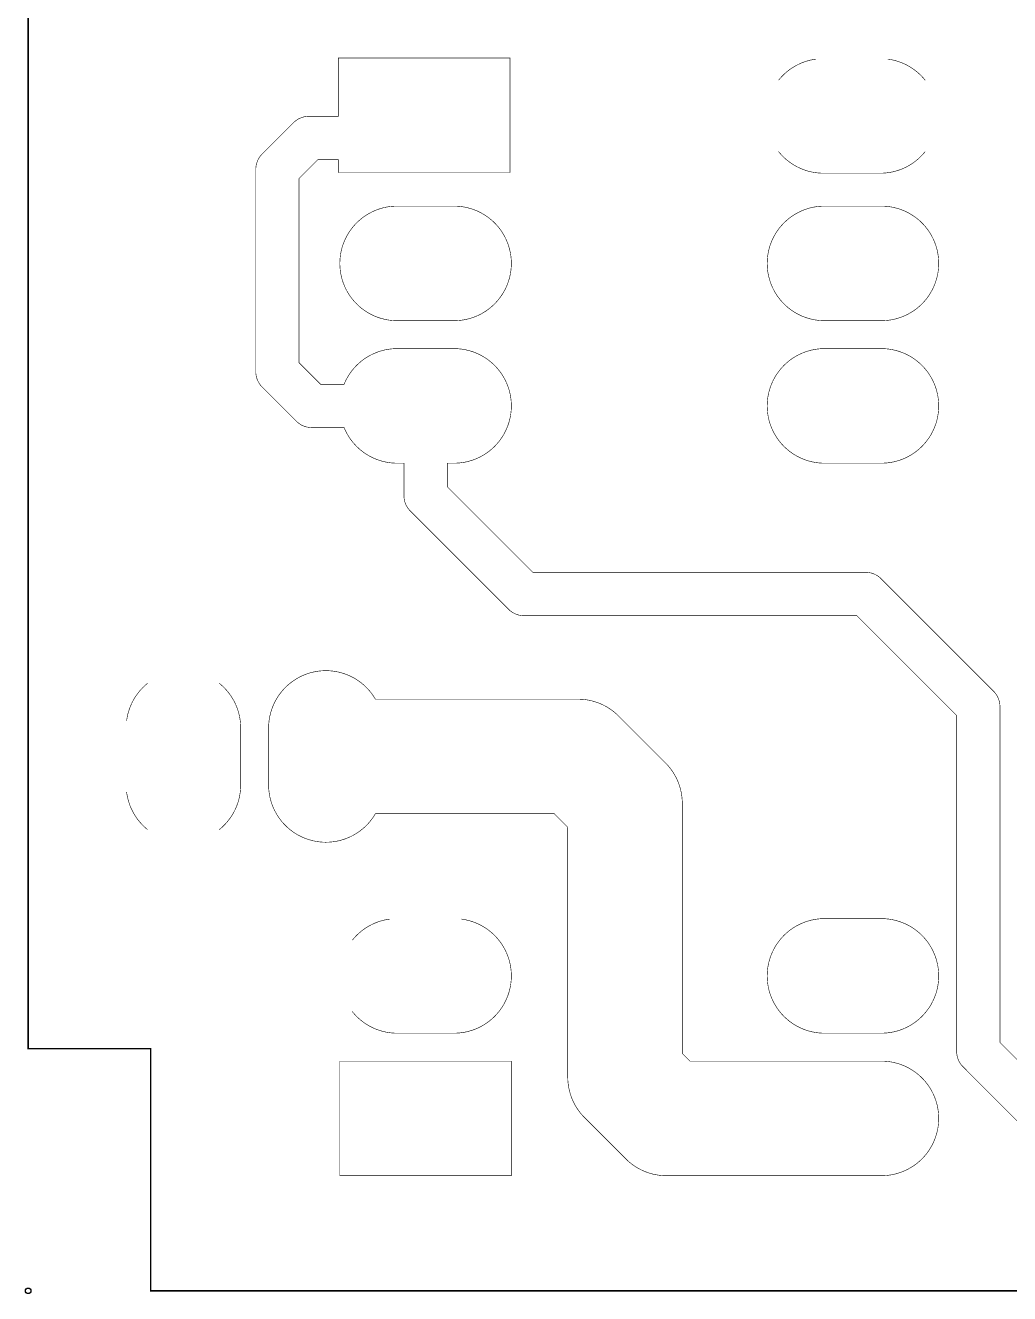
# Model space of a CAD drawing. Extents: x -0.1 to 57.3, y 51 to 102.1.
# Drawn here: x -0.05 to 17.5, y 50.95 to 73.56 of the extents above; entities that cross this region are included whole.
import ezdxf

# ---------------------------------------------------------------- set-up
doc = ezdxf.new("R2010")
doc.units = 0
doc.header["$MEASUREMENT"] = 0

msp = doc.modelspace()

# ---------------------------------------------------------------- linework, layer by layer
at = {"linetype": 'Continuous'}
for points, const_width in [([(0, 55.3212), (2.1844, 55.3212), (2.1844, 51.0032), (50.9016, 51.0032), (50.9016, 55.1688), (57.2262, 55.1688), (57.15, 86.741), (57.2262, 95.6564), (50.8, 95.6564), (50.8, 102.0064), (10.8204, 102.0064), (10.922, 78.9432), (0, 78.9432), (0, 55.3212)], 0.0254), ([(5.5389, 70.9372), (8.5902, 70.9372), (8.5902, 72.9792), (5.5322, 72.9792), (5.5322, 71.9373), (5.5215, 71.9378), (4.9905, 71.9376), (4.9705, 71.9364), (4.9506, 71.9341), (4.9309, 71.9309), (4.9114, 71.9266), (4.8921, 71.9213), (4.8731, 71.915), (4.8545, 71.9077), (4.8362, 71.8995), (4.8184, 71.8904), (4.8012, 71.8803), (4.7844, 71.8694), (4.7683, 71.8576), (4.7527, 71.845), (4.7379, 71.8316), (4.7199, 71.8133), (4.7214, 71.8153), (4.1628, 71.2564), (4.1495, 71.2414), (4.1371, 71.2257), (4.1254, 71.2095), (4.1146, 71.1926), (4.1047, 71.1753), (4.0958, 71.1574), (4.0877, 71.1391), (4.0806, 71.1204), (4.0745, 71.1014), (4.0694, 71.082), (4.0653, 71.0625), (4.0622, 71.0427), (4.0602, 71.0228), (4.0591, 71.0028), (4.0593, 70.9772), (4.059, 70.9797), (4.0592, 67.3729), (4.0604, 67.3529), (4.0627, 67.333), (4.0659, 67.3133), (4.0702, 67.2938), (4.0755, 67.2745), (4.0818, 67.2555), (4.0891, 67.2369), (4.0973, 67.2186), (4.1064, 67.2008), (4.1165, 67.1836), (4.1274, 67.1668), (4.1392, 67.1507), (4.1518, 67.1351), (4.1652, 67.1203), (4.1835, 67.1023), (4.1815, 67.1038), (4.7912, 66.4944), (4.8062, 66.4811), (4.8219, 66.4687), (4.8381, 66.457), (4.855, 66.4462), (4.8723, 66.4363), (4.8902, 66.4274), (4.9085, 66.4193), (4.9272, 66.4122), (4.9462, 66.4061), (4.9656, 66.401), (4.9851, 66.3969), (5.0049, 66.3938), (5.0248, 66.3918), (5.0448, 66.3907), (5.0704, 66.3909), (5.0679, 66.3906), (5.6336, 66.3906), (5.6424, 66.3692), (5.6591, 66.3328), (5.6772, 66.2971), (5.6966, 66.2622), (5.7175, 66.2281), (5.7396, 66.1947), (5.7631, 66.1623), (5.7877, 66.1309), (5.8136, 66.1004), (5.8407, 66.0709), (5.8689, 66.0426), (5.8982, 66.0153), (5.9285, 65.9893), (5.9599, 65.9644), (5.9922, 65.9408), (6.0254, 65.9185), (6.0594, 65.8975), (6.0942, 65.8778), (6.1298, 65.8595), (6.1661, 65.8427), (6.203, 65.8272), (6.2404, 65.8132), (6.2784, 65.8007), (6.3169, 65.7897), (6.3557, 65.7802), (6.3949, 65.7723), (6.4344, 65.7658), (6.4741, 65.761), (6.514, 65.7576), (6.5539, 65.7559), (6.5986, 65.7556), (6.7009, 65.7556), (6.7006, 65.7366), (6.7008, 65.1631), (6.702, 65.1431), (6.7043, 65.1232), (6.7075, 65.1035), (6.7118, 65.084), (6.7171, 65.0647), (6.7234, 65.0457), (6.7307, 65.0271), (6.7389, 65.0088), (6.748, 64.991), (6.7581, 64.9738), (6.769, 64.957), (6.7808, 64.9409), (6.7934, 64.9253), (6.8068, 64.9105), (6.8251, 64.8925), (6.8231, 64.894), (8.5758, 63.1416), (8.5908, 63.1283), (8.6065, 63.1159), (8.6227, 63.1042), (8.6396, 63.0934), (8.6569, 63.0835), (8.6748, 63.0746), (8.6931, 63.0665), (8.7118, 63.0594), (8.7308, 63.0533), (8.7502, 63.0482), (8.7697, 63.0441), (8.7895, 63.041), (8.8094, 63.039), (8.8294, 63.0379), (8.855, 63.0381), (8.8525, 63.0378), (14.7754, 63.0377), (16.5558, 61.2572), (16.556, 55.2571), (16.5572, 55.2371), (16.5595, 55.2172), (16.5627, 55.1975), (16.567, 55.178), (16.5723, 55.1587), (16.5786, 55.1397), (16.5859, 55.1211), (16.5941, 55.1028), (16.6032, 55.085), (16.6133, 55.0678), (16.6242, 55.051), (16.636, 55.0349), (16.6486, 55.0193), (16.662, 55.0045), (16.6803, 54.9865), (16.6783, 54.988), (19.193, 52.4736)], 0.01), ([(14.0503, 72.9583), (14.0108, 72.9525), (13.9715, 72.9451), (13.9325, 72.9362), (13.8938, 72.9257), (13.8557, 72.9138), (13.818, 72.9003), (13.7809, 72.8855), (13.7444, 72.8691), (13.7085, 72.8514), (13.6734, 72.8322), (13.6391, 72.8117), (13.6056, 72.7899), (13.5729, 72.7668), (13.5412, 72.7424), (13.5105, 72.7168), (13.4808, 72.69), (13.4522, 72.662), (13.4247, 72.633), (13.3983, 72.6029), (13.3816, 72.5824)], 0.01), ([(15.9942, 72.5816), (15.9687, 72.6124), (15.942, 72.6421), (15.9141, 72.6708), (15.8851, 72.6984), (15.8551, 72.7248), (15.8241, 72.7501), (15.7921, 72.7741), (15.7592, 72.7968), (15.7254, 72.8182), (15.6908, 72.8383), (15.6555, 72.857), (15.6194, 72.8744), (15.5827, 72.8902), (15.5454, 72.9047), (15.5076, 72.9176), (15.4693, 72.9291), (15.4305, 72.9391), (15.3914, 72.9475), (15.352, 72.9544), (15.3258, 72.9582)], 0.01), ([(5.0197, 71.9375), (5, 71.9378), (4.98, 71.9371), (4.9601, 71.9353), (4.9402, 71.9325), (4.9206, 71.9287), (4.9012, 71.9239), (4.8821, 71.9181), (4.8633, 71.9113), (4.8448, 71.9035), (4.8268, 71.8948), (4.8093, 71.8852), (4.7923, 71.8747), (4.7759, 71.8633), (4.76, 71.8511), (4.7449, 71.8381), (4.7261, 71.82), (4.7214, 71.8153)], 0.01), ([(4.1836, 71.277), (4.1694, 71.2632), (4.1557, 71.2486), (4.1429, 71.2332), (4.1308, 71.2173), (4.1196, 71.2007), (4.1093, 71.1836), (4.0999, 71.1659), (4.0914, 71.1478), (4.0839, 71.1293), (4.0773, 71.1104), (4.0717, 71.0912), (4.0671, 71.0718), (4.0635, 71.0521), (4.061, 71.0323), (4.0595, 71.0123), (4.059, 70.9863), (4.059, 70.9797)], 0.01), ([(13.3803, 71.3101), (13.4058, 71.2793), (13.4325, 71.2495), (13.4603, 71.2208), (13.4893, 71.1932), (13.5193, 71.1667), (13.5503, 71.1415), (13.5822, 71.1174), (13.6151, 71.0947), (13.6489, 71.0732), (13.6835, 71.0531), (13.7188, 71.0344), (13.7548, 71.017), (13.7915, 71.0011), (13.8288, 70.9866), (13.8666, 70.9736), (13.9049, 70.9621), (13.9437, 70.9521), (13.9828, 70.9436), (14.0221, 70.9367), (14.0618, 70.9313), (14.1016, 70.9275), (14.1415, 70.9252), (14.1817, 70.9245), (15.1955, 70.9247), (15.2109, 70.9246), (15.2508, 70.926), (15.2907, 70.9289), (15.3305, 70.9335), (15.37, 70.9395), (15.4093, 70.9471), (15.4482, 70.9563), (15.4868, 70.9669), (15.5249, 70.9791), (15.5625, 70.9927), (15.5995, 71.0078), (15.6359, 71.0244), (15.6716, 71.0423), (15.7067, 71.0616), (15.7409, 71.0823), (15.7743, 71.1044), (15.8068, 71.1277), (15.8383, 71.1523), (15.8689, 71.178), (15.8985, 71.205), (15.9269, 71.2331), (15.9543, 71.2623), (15.9804, 71.2925), (15.9929, 71.3079)], 0.01), ([(19.6162, 53.1419), (17.3278, 55.4304), (17.3276, 61.4305), (17.3264, 61.4505), (17.3241, 61.4704), (17.3209, 61.4901), (17.3166, 61.5096), (17.3113, 61.5289), (17.305, 61.5479), (17.2977, 61.5665), (17.2895, 61.5848), (17.2804, 61.6026), (17.2703, 61.6198), (17.2594, 61.6366), (17.2476, 61.6527), (17.235, 61.6683), (17.2216, 61.6831), (17.2033, 61.7011), (17.2053, 61.6996), (15.1986, 63.706), (15.1836, 63.7193), (15.1679, 63.7317), (15.1517, 63.7434), (15.1348, 63.7542), (15.1175, 63.7641), (15.0996, 63.773), (15.0813, 63.7811), (15.0626, 63.7882), (15.0436, 63.7943), (15.0242, 63.7994), (15.0047, 63.8035), (14.9849, 63.8066), (14.965, 63.8086), (14.945, 63.8097), (14.9194, 63.8095), (14.9219, 63.8098), (8.999, 63.8099), (7.4726, 65.3364), (7.4726, 65.7558), (7.5319, 65.7556), (7.5946, 65.7558), (7.6099, 65.7557), (7.6499, 65.7571), (7.6898, 65.76), (7.7295, 65.7646), (7.7691, 65.7706), (7.8083, 65.7782), (7.8473, 65.7874), (7.8858, 65.798), (7.9239, 65.8102), (7.9615, 65.8238), (7.9986, 65.8389), (8.035, 65.8555), (8.0707, 65.8734), (8.1057, 65.8927), (8.14, 65.9134), (8.1733, 65.9355), (8.2058, 65.9588), (8.2374, 65.9834), (8.268, 66.0091), (8.2975, 66.0361), (8.326, 66.0642), (8.3533, 66.0934), (8.3795, 66.1236), (8.4045, 66.1549), (8.4282, 66.1871), (8.4507, 66.2202), (8.4718, 66.2541), (8.4916, 66.2889), (8.51, 66.3244), (8.527, 66.3606), (8.5426, 66.3974), (8.5567, 66.4349), (8.5694, 66.4728), (8.5805, 66.5112), (8.5901, 66.55), (8.5983, 66.5892), (8.6048, 66.6287), (8.6098, 66.6683), (8.6133, 66.7082), (8.6152, 66.7481), (8.6156, 66.7833), (8.6145, 66.8233), (8.6119, 66.8632), (8.6078, 66.9029), (8.602, 66.9425), (8.5948, 66.9819), (8.5859, 67.0209), (8.5756, 67.0595), (8.5638, 67.0977), (8.5505, 67.1354), (8.5357, 67.1726), (8.5194, 67.2092), (8.5018, 67.245), (8.4827, 67.2802), (8.4623, 67.3146), (8.4406, 67.3482), (8.4176, 67.3809), (8.3933, 67.4127), (8.3677, 67.4435), (8.341, 67.4732), (8.3132, 67.5019), (8.2842, 67.5295), (8.2542, 67.5559), (8.2232, 67.5812), (8.1912, 67.6052), (8.1583, 67.6279), (8.1245, 67.6493), (8.0899, 67.6694), (8.0545, 67.6881), (8.0185, 67.7055), (7.9818, 67.7213), (7.9445, 67.7358), (7.9066, 67.7487), (7.8683, 67.7602), (7.8296, 67.7702), (7.7905, 67.7786), (7.7511, 67.7855), (7.7115, 67.7909), (7.6716, 67.7947), (7.6317, 67.7969), (7.5946, 67.7976), (6.5786, 67.7974), (6.5624, 67.7975), (6.5224, 67.7961), (6.4825, 67.7931), (6.4428, 67.7885), (6.4033, 67.7824), (6.364, 67.7748), (6.3251, 67.7656), (6.2865, 67.7549), (6.2484, 67.7427), (6.2108, 67.7291), (6.1738, 67.7139), (6.1374, 67.6974), (6.1017, 67.6794), (6.0667, 67.66), (6.0325, 67.6393), (5.9991, 67.6172), (5.9666, 67.5939), (5.9351, 67.5693), (5.9045, 67.5435), (5.875, 67.5165), (5.8466, 67.4884), (5.8193, 67.4591), (5.7931, 67.4289), (5.7682, 67.3976), (5.7445, 67.3654), (5.7221, 67.3323), (5.7009, 67.2983), (5.6812, 67.2635), (5.6628, 67.228), (5.6458, 67.1918), (5.6333, 67.1626), (5.2144, 67.1627), (4.831, 67.5462), (4.8311, 70.8332), (5.1638, 71.1658), (5.5322, 71.1659), (5.5322, 70.9372), (5.5389, 70.9372)], 0.01), ([(6.5784, 70.3376), (6.5424, 70.337), (6.5025, 70.3348), (6.4626, 70.331), (6.423, 70.3257), (6.3836, 70.3188), (6.3445, 70.3104), (6.3057, 70.3005), (6.2674, 70.289), (6.2296, 70.2761), (6.1923, 70.2617), (6.1555, 70.2458), (6.1195, 70.2285), (6.0841, 70.2099), (6.0495, 70.1898), (6.0157, 70.1684), (5.9828, 70.1457), (5.9507, 70.1217), (5.9197, 70.0965), (5.8897, 70.0701), (5.8607, 70.0426), (5.8328, 70.0139), (5.806, 69.9841), (5.7805, 69.9534), (5.7562, 69.9216), (5.7331, 69.8889), (5.7113, 69.8554), (5.6909, 69.821), (5.6718, 69.7858), (5.6541, 69.75), (5.6379, 69.7134), (5.6231, 69.6763), (5.6097, 69.6386), (5.5978, 69.6004), (5.5875, 69.5617), (5.5786, 69.5227), (5.5713, 69.4834), (5.5656, 69.4438), (5.5614, 69.4041), (5.5587, 69.3641), (5.5576, 69.3242), (5.5581, 69.2842), (5.5602, 69.2442), (5.5638, 69.2044), (5.569, 69.1647), (5.5757, 69.1253), (5.5839, 69.0862), (5.5937, 69.0474), (5.605, 69.009), (5.6178, 68.9711), (5.6321, 68.9338), (5.6478, 68.897), (5.665, 68.8608), (5.6835, 68.8254), (5.7034, 68.7907), (5.7247, 68.7569), (5.7473, 68.7238), (5.7711, 68.6917), (5.7962, 68.6606), (5.8225, 68.6304), (5.85, 68.6014), (5.8786, 68.5734), (5.9082, 68.5465), (5.9389, 68.5209), (5.9705, 68.4964), (6.0031, 68.4732), (6.0366, 68.4513), (6.0709, 68.4308), (6.106, 68.4116), (6.1418, 68.3937), (6.1783, 68.3773), (6.2154, 68.3624), (6.253, 68.3489), (6.2912, 68.3369), (6.3298, 68.3264), (6.3688, 68.3174), (6.4081, 68.3099), (6.4476, 68.304), (6.4874, 68.2997), (6.5273, 68.2969), (6.5673, 68.2957), (7.5946, 68.2956), (7.6166, 68.2958), (7.6565, 68.2975), (7.6964, 68.3007), (7.7361, 68.3055), (7.7756, 68.3118), (7.8148, 68.3196), (7.8537, 68.329), (7.8922, 68.3399), (7.9302, 68.3523), (7.9677, 68.3662), (8.0047, 68.3816), (8.041, 68.3983), (8.0766, 68.4165), (8.1115, 68.4361), (8.1456, 68.457), (8.1788, 68.4793), (8.2112, 68.5028), (8.2426, 68.5276), (8.273, 68.5535), (8.3023, 68.5807), (8.3306, 68.609), (8.3578, 68.6384), (8.3838, 68.6688), (8.4085, 68.7002), (8.432, 68.7325), (8.4543, 68.7658), (8.4752, 68.7999), (8.4948, 68.8348), (8.5129, 68.8704), (8.5297, 68.9067), (8.545, 68.9436), (8.5589, 68.9811), (8.5713, 69.0192), (8.5822, 69.0577), (8.5916, 69.0965), (8.5995, 69.1358), (8.6058, 69.1753), (8.6105, 69.215), (8.6137, 69.2548), (8.6154, 69.2948), (8.6155, 69.3299), (8.6142, 69.3699), (8.6113, 69.4098), (8.6069, 69.4496), (8.6009, 69.4891), (8.5934, 69.5284), (8.5843, 69.5673), (8.5738, 69.6059), (8.5617, 69.644), (8.5481, 69.6817), (8.5331, 69.7187), (8.5166, 69.7552), (8.4987, 69.791), (8.4794, 69.826), (8.4588, 69.8603), (8.4369, 69.8937), (8.4136, 69.9263), (8.3891, 69.9579), (8.3634, 69.9885), (8.3365, 70.0181), (8.3084, 70.0466), (8.2793, 70.074), (8.2491, 70.1002), (8.2179, 70.1253), (8.1857, 70.1491), (8.1527, 70.1716), (8.1188, 70.1928), (8.084, 70.2126), (8.0486, 70.2311), (8.0124, 70.2482), (7.9756, 70.2638), (7.9382, 70.278), (7.9003, 70.2908), (7.8619, 70.302), (7.8231, 70.3117), (7.7839, 70.3199), (7.7445, 70.3265), (7.7048, 70.3316), (7.665, 70.3352), (7.625, 70.3371), (7.5879, 70.3376), (6.5786, 70.3374)], 0.01), ([(14.1984, 70.3376), (14.1624, 70.337), (14.1225, 70.3348), (14.0826, 70.331), (14.043, 70.3257), (14.0036, 70.3188), (13.9645, 70.3104), (13.9257, 70.3005), (13.8874, 70.289), (13.8496, 70.2761), (13.8123, 70.2617), (13.7755, 70.2458), (13.7395, 70.2285), (13.7041, 70.2099), (13.6695, 70.1898), (13.6357, 70.1684), (13.6028, 70.1457), (13.5707, 70.1217), (13.5397, 70.0965), (13.5097, 70.0701), (13.4807, 70.0426), (13.4528, 70.0139), (13.426, 69.9841), (13.4005, 69.9534), (13.3762, 69.9216), (13.3531, 69.8889), (13.3313, 69.8554), (13.3109, 69.821), (13.2918, 69.7858), (13.2741, 69.75), (13.2579, 69.7134), (13.2431, 69.6763), (13.2297, 69.6386), (13.2178, 69.6004), (13.2075, 69.5617), (13.1986, 69.5227), (13.1913, 69.4834), (13.1856, 69.4438), (13.1814, 69.4041), (13.1787, 69.3641), (13.1776, 69.3242), (13.1781, 69.2842), (13.1802, 69.2442), (13.1838, 69.2044), (13.189, 69.1647), (13.1957, 69.1253), (13.2039, 69.0862), (13.2137, 69.0474), (13.225, 69.009), (13.2378, 68.9711), (13.2521, 68.9338), (13.2678, 68.897), (13.285, 68.8608), (13.3035, 68.8254), (13.3234, 68.7907), (13.3447, 68.7569), (13.3673, 68.7238), (13.3911, 68.6917), (13.4162, 68.6606), (13.4425, 68.6304), (13.47, 68.6014), (13.4986, 68.5734), (13.5282, 68.5465), (13.5589, 68.5209), (13.5905, 68.4964), (13.6231, 68.4732), (13.6566, 68.4513), (13.6909, 68.4308), (13.726, 68.4116), (13.7618, 68.3937), (13.7983, 68.3773), (13.8354, 68.3624), (13.873, 68.3489), (13.9112, 68.3369), (13.9498, 68.3264), (13.9888, 68.3174), (14.0281, 68.3099), (14.0676, 68.304), (14.1074, 68.2997), (14.1473, 68.2969), (14.1873, 68.2957), (15.2146, 68.2956), (15.2366, 68.2958), (15.2765, 68.2975), (15.3164, 68.3007), (15.3561, 68.3055), (15.3956, 68.3118), (15.4348, 68.3196), (15.4737, 68.329), (15.5122, 68.3399), (15.5502, 68.3523), (15.5877, 68.3662), (15.6247, 68.3816), (15.661, 68.3983), (15.6966, 68.4165), (15.7315, 68.4361), (15.7656, 68.457), (15.7988, 68.4793), (15.8312, 68.5028), (15.8626, 68.5276), (15.893, 68.5535), (15.9223, 68.5807), (15.9506, 68.609), (15.9778, 68.6384), (16.0038, 68.6688), (16.0285, 68.7002), (16.052, 68.7325), (16.0743, 68.7658), (16.0952, 68.7999), (16.1148, 68.8348), (16.1329, 68.8704), (16.1497, 68.9067), (16.165, 68.9436), (16.1789, 68.9811), (16.1913, 69.0192), (16.2022, 69.0577), (16.2116, 69.0965), (16.2195, 69.1358), (16.2258, 69.1753), (16.2305, 69.215), (16.2337, 69.2548), (16.2354, 69.2948), (16.2355, 69.3299), (16.2342, 69.3699), (16.2313, 69.4098), (16.2269, 69.4496), (16.2209, 69.4891), (16.2134, 69.5284), (16.2043, 69.5673), (16.1938, 69.6059), (16.1817, 69.644), (16.1681, 69.6817), (16.1531, 69.7187), (16.1366, 69.7552), (16.1187, 69.791), (16.0994, 69.826), (16.0788, 69.8603), (16.0569, 69.8937), (16.0336, 69.9263), (16.0091, 69.9579), (15.9834, 69.9885), (15.9565, 70.0181), (15.9284, 70.0466), (15.8993, 70.074), (15.8691, 70.1002), (15.8379, 70.1253), (15.8057, 70.1491), (15.7727, 70.1716), (15.7388, 70.1928), (15.704, 70.2126), (15.6686, 70.2311), (15.6324, 70.2482), (15.5956, 70.2638), (15.5582, 70.278), (15.5203, 70.2908), (15.4819, 70.302), (15.4431, 70.3117), (15.4039, 70.3199), (15.3645, 70.3265), (15.3248, 70.3316), (15.285, 70.3352), (15.245, 70.3371), (15.2079, 70.3376), (14.1986, 70.3374)], 0.01), ([(14.1984, 67.7976), (14.1624, 67.797), (14.1225, 67.7948), (14.0826, 67.791), (14.043, 67.7857), (14.0036, 67.7788), (13.9645, 67.7704), (13.9257, 67.7605), (13.8874, 67.749), (13.8496, 67.7361), (13.8123, 67.7217), (13.7755, 67.7058), (13.7395, 67.6885), (13.7041, 67.6699), (13.6695, 67.6498), (13.6357, 67.6284), (13.6028, 67.6057), (13.5707, 67.5817), (13.5397, 67.5565), (13.5097, 67.5301), (13.4807, 67.5026), (13.4528, 67.4739), (13.426, 67.4441), (13.4005, 67.4134), (13.3762, 67.3816), (13.3531, 67.3489), (13.3313, 67.3154), (13.3109, 67.281), (13.2918, 67.2458), (13.2741, 67.21), (13.2579, 67.1734), (13.2431, 67.1363), (13.2297, 67.0986), (13.2178, 67.0604), (13.2075, 67.0217), (13.1986, 66.9827), (13.1913, 66.9434), (13.1856, 66.9038), (13.1814, 66.8641), (13.1787, 66.8241), (13.1776, 66.7842), (13.1781, 66.7442), (13.1802, 66.7042), (13.1838, 66.6644), (13.189, 66.6247), (13.1957, 66.5853), (13.2039, 66.5462), (13.2137, 66.5074), (13.225, 66.469), (13.2378, 66.4311), (13.2521, 66.3938), (13.2678, 66.357), (13.285, 66.3208), (13.3035, 66.2854), (13.3234, 66.2507), (13.3447, 66.2169), (13.3673, 66.1838), (13.3911, 66.1517), (13.4162, 66.1206), (13.4425, 66.0904), (13.47, 66.0614), (13.4986, 66.0334), (13.5282, 66.0065), (13.5589, 65.9809), (13.5905, 65.9564), (13.6231, 65.9332), (13.6566, 65.9113), (13.6909, 65.8908), (13.726, 65.8716), (13.7618, 65.8537), (13.7983, 65.8373), (13.8354, 65.8224), (13.873, 65.8089), (13.9112, 65.7969), (13.9498, 65.7864), (13.9888, 65.7774), (14.0281, 65.7699), (14.0676, 65.764), (14.1074, 65.7597), (14.1473, 65.7569), (14.1873, 65.7557), (15.2146, 65.7556), (15.2366, 65.7558), (15.2765, 65.7575), (15.3164, 65.7607), (15.3561, 65.7655), (15.3956, 65.7718), (15.4348, 65.7796), (15.4737, 65.789), (15.5122, 65.7999), (15.5502, 65.8123), (15.5877, 65.8262), (15.6247, 65.8416), (15.661, 65.8583), (15.6966, 65.8765), (15.7315, 65.8961), (15.7656, 65.917), (15.7988, 65.9393), (15.8312, 65.9628), (15.8626, 65.9876), (15.893, 66.0135), (15.9223, 66.0407), (15.9506, 66.069), (15.9778, 66.0984), (16.0038, 66.1288), (16.0285, 66.1602), (16.052, 66.1925), (16.0743, 66.2258), (16.0952, 66.2599), (16.1148, 66.2948), (16.1329, 66.3304), (16.1497, 66.3667), (16.165, 66.4036), (16.1789, 66.4411), (16.1913, 66.4792), (16.2022, 66.5177), (16.2116, 66.5565), (16.2195, 66.5958), (16.2258, 66.6353), (16.2305, 66.675), (16.2337, 66.7148), (16.2354, 66.7548), (16.2355, 66.7899), (16.2342, 66.8299), (16.2313, 66.8698), (16.2269, 66.9096), (16.2209, 66.9491), (16.2134, 66.9884), (16.2043, 67.0273), (16.1938, 67.0659), (16.1817, 67.104), (16.1681, 67.1417), (16.1531, 67.1787), (16.1366, 67.2152), (16.1187, 67.251), (16.0994, 67.286), (16.0788, 67.3203), (16.0569, 67.3537), (16.0336, 67.3863), (16.0091, 67.4179), (15.9834, 67.4485), (15.9565, 67.4781), (15.9284, 67.5066), (15.8993, 67.534), (15.8691, 67.5602), (15.8379, 67.5853), (15.8057, 67.6091), (15.7727, 67.6316), (15.7388, 67.6528), (15.704, 67.6726), (15.6686, 67.6911), (15.6324, 67.7082), (15.5956, 67.7238), (15.5582, 67.738), (15.5203, 67.7508), (15.4819, 67.762), (15.4431, 67.7717), (15.4039, 67.7799), (15.3645, 67.7865), (15.3248, 67.7916), (15.285, 67.7952), (15.245, 67.7971), (15.2079, 67.7976), (14.1986, 67.7974)], 0.01), ([(4.0593, 67.4021), (4.059, 67.3824), (4.0597, 67.3624), (4.0615, 67.3425), (4.0643, 67.3226), (4.0681, 67.303), (4.0729, 67.2836), (4.0787, 67.2645), (4.0855, 67.2457), (4.0933, 67.2272), (4.102, 67.2092), (4.1116, 67.1917), (4.1221, 67.1747), (4.1335, 67.1583), (4.1457, 67.1424), (4.1587, 67.1273), (4.1768, 67.1085), (4.1815, 67.1038)], 0.01), ([(4.7706, 66.5152), (4.7844, 66.501), (4.799, 66.4873), (4.8144, 66.4745), (4.8303, 66.4624), (4.8469, 66.4512), (4.864, 66.4409), (4.8817, 66.4315), (4.8998, 66.423), (4.9183, 66.4155), (4.9372, 66.4089), (4.9564, 66.4033), (4.9758, 66.3987), (4.9955, 66.3951), (5.0153, 66.3926), (5.0353, 66.3911), (5.0613, 66.3906), (5.0679, 66.3906)], 0.01), ([(6.7009, 65.1923), (6.7006, 65.1726), (6.7013, 65.1526), (6.7031, 65.1327), (6.7059, 65.1128), (6.7097, 65.0932), (6.7145, 65.0738), (6.7203, 65.0547), (6.7271, 65.0359), (6.7349, 65.0174), (6.7436, 64.9994), (6.7532, 64.9819), (6.7637, 64.9649), (6.7751, 64.9485), (6.7873, 64.9326), (6.8003, 64.9175), (6.8184, 64.8987), (6.8231, 64.894)], 0.01), ([(15.2192, 63.6852), (15.2054, 63.6994), (15.1908, 63.7131), (15.1754, 63.7259), (15.1595, 63.738), (15.1429, 63.7492), (15.1258, 63.7595), (15.1081, 63.7689), (15.09, 63.7774), (15.0715, 63.7849), (15.0526, 63.7915), (15.0334, 63.7971), (15.014, 63.8017), (14.9943, 63.8053), (14.9745, 63.8078), (14.9545, 63.8093), (14.9285, 63.8098), (14.9219, 63.8098)], 0.01), ([(8.5552, 63.1624), (8.569, 63.1482), (8.5836, 63.1345), (8.599, 63.1217), (8.6149, 63.1096), (8.6315, 63.0984), (8.6486, 63.0881), (8.6663, 63.0787), (8.6844, 63.0702), (8.7029, 63.0627), (8.7218, 63.0561), (8.741, 63.0505), (8.7604, 63.0459), (8.7801, 63.0423), (8.7999, 63.0398), (8.8199, 63.0383), (8.8459, 63.0378), (8.8525, 63.0378)], 0.01), ([(4.2876, 60.0217), (4.2881, 59.9878), (4.2902, 59.9478), (4.2938, 59.908), (4.299, 59.8683), (4.3057, 59.8289), (4.3139, 59.7898), (4.3237, 59.751), (4.335, 59.7126), (4.3478, 59.6747), (4.3621, 59.6374), (4.3778, 59.6006), (4.395, 59.5644), (4.4135, 59.529), (4.4334, 59.4943), (4.4547, 59.4605), (4.4773, 59.4274), (4.5011, 59.3953), (4.5262, 59.3642), (4.5525, 59.334), (4.58, 59.305), (4.6086, 59.277), (4.6382, 59.2501), (4.6689, 59.2245), (4.7005, 59.2), (4.7331, 59.1768), (4.7666, 59.1549), (4.8009, 59.1344), (4.836, 59.1152), (4.8718, 59.0973), (4.9083, 59.0809), (4.9454, 59.066), (4.983, 59.0525), (5.0212, 59.0405), (5.0598, 59.03), (5.0988, 59.021), (5.1381, 59.0135), (5.1776, 59.0076), (5.2174, 59.0033), (5.2573, 59.0005), (5.2973, 58.9993), (5.3372, 58.9996), (5.3772, 59.0015), (5.417, 59.005), (5.4567, 59.01), (5.4962, 59.0166), (5.5353, 59.0247), (5.5742, 59.0343), (5.6126, 59.0455), (5.6505, 59.0582), (5.6879, 59.0723), (5.7248, 59.0879), (5.761, 59.1049), (5.7965, 59.1233), (5.8312, 59.1431), (5.8652, 59.1642), (5.8983, 59.1867), (5.9305, 59.2104), (5.9617, 59.2354), (5.9919, 59.2616), (6.0211, 59.2889), (6.0492, 59.3174), (6.0762, 59.347), (6.102, 59.3775), (6.1265, 59.4091), (6.1498, 59.4416), (6.1719, 59.475), (6.1916, 59.5076), (6.2019, 59.5072), (9.3821, 59.5072), (9.3889, 59.4998), (9.6221, 59.2666), (9.6216, 59.2567), (9.6218, 54.7932), (9.6234, 54.7532), (9.6265, 54.7134), (9.6312, 54.6736), (9.6374, 54.6341), (9.6452, 54.5949), (9.6545, 54.556), (9.6654, 54.5175), (9.6777, 54.4794), (9.6915, 54.4419), (9.7068, 54.4049), (9.7235, 54.3686), (9.7416, 54.3329), (9.7611, 54.298), (9.782, 54.2639), (9.8041, 54.2306), (9.8276, 54.1982), (9.8523, 54.1668), (9.8782, 54.1363), (9.9053, 54.1069), (9.9336, 54.0786), (9.9395, 54.0724), (10.6715, 53.3406), (10.7009, 53.3135), (10.7313, 53.2875), (10.7627, 53.2627), (10.7951, 53.2392), (10.8283, 53.217), (10.8624, 53.1961), (10.8973, 53.1765), (10.9329, 53.1583), (10.9692, 53.1415), (11.0062, 53.1262), (11.0437, 53.1123), (11.0817, 53.0999), (11.1202, 53.089), (11.1591, 53.0796), (11.1983, 53.0718), (11.2378, 53.0654), (11.2775, 53.0607), (11.3173, 53.0575), (11.3573, 53.0558), (11.3973, 53.0558), (11.4059, 53.0556), (15.2146, 53.0558), (15.2299, 53.0557), (15.2699, 53.0571), (15.3098, 53.06), (15.3495, 53.0646), (15.3891, 53.0706), (15.4283, 53.0782), (15.4673, 53.0874), (15.5058, 53.098), (15.5439, 53.1102), (15.5815, 53.1238), (15.6186, 53.1389), (15.655, 53.1555), (15.6907, 53.1734), (15.7257, 53.1927), (15.76, 53.2134), (15.7933, 53.2355), (15.8258, 53.2588), (15.8574, 53.2834), (15.888, 53.3091), (15.9175, 53.3361), (15.946, 53.3642), (15.9733, 53.3934), (15.9995, 53.4236), (16.0245, 53.4549), (16.0482, 53.4871), (16.0707, 53.5202), (16.0918, 53.5541), (16.1116, 53.5889), (16.13, 53.6244), (16.147, 53.6606), (16.1626, 53.6974), (16.1767, 53.7349), (16.1894, 53.7728), (16.2005, 53.8112), (16.2101, 53.85), (16.2183, 53.8892), (16.2248, 53.9287), (16.2298, 53.9683), (16.2333, 54.0082), (16.2352, 54.0481), (16.2356, 54.0833), (16.2345, 54.1233), (16.2319, 54.1632), (16.2278, 54.2029), (16.222, 54.2425), (16.2148, 54.2819), (16.2059, 54.3209), (16.1956, 54.3595), (16.1838, 54.3977), (16.1705, 54.4354), (16.1557, 54.4726), (16.1394, 54.5092), (16.1218, 54.545), (16.1027, 54.5802), (16.0823, 54.6146), (16.0606, 54.6482), (16.0376, 54.6809), (16.0133, 54.7127), (15.9877, 54.7435), (15.961, 54.7732), (15.9332, 54.8019), (15.9042, 54.8295), (15.8742, 54.8559), (15.8432, 54.8812), (15.8112, 54.9052), (15.7783, 54.9279), (15.7445, 54.9493), (15.7099, 54.9694), (15.6745, 54.9881), (15.6385, 55.0055), (15.6018, 55.0213), (15.5645, 55.0358), (15.5266, 55.0487), (15.4883, 55.0602), (15.4496, 55.0702), (15.4105, 55.0786), (15.3711, 55.0855), (15.3315, 55.0909), (15.2916, 55.0947), (15.2517, 55.0969), (15.2146, 55.0976), (14.1986, 55.0974), (14.1933, 55.0976), (11.8018, 55.0976), (11.7806, 55.1191), (11.6632, 55.2365), (11.6636, 55.2465), (11.6634, 59.71), (11.6618, 59.75), (11.6587, 59.7898), (11.654, 59.8296), (11.6478, 59.8691), (11.64, 59.9083), (11.6307, 59.9472), (11.6198, 59.9857), (11.6075, 60.0238), (11.5937, 60.0613), (11.5784, 60.0983), (11.5617, 60.1346), (11.5436, 60.1703), (11.5241, 60.2052), (11.5032, 60.2393), (11.4811, 60.2726), (11.4576, 60.305), (11.4329, 60.3364), (11.407, 60.3669), (11.3799, 60.3963), (11.3516, 60.4246), (11.3457, 60.4308), (10.5121, 61.2642), (10.4827, 61.2913), (10.4523, 61.3173), (10.4209, 61.3421), (10.3885, 61.3656), (10.3553, 61.3878), (10.3212, 61.4087), (10.2863, 61.4283), (10.2507, 61.4465), (10.2144, 61.4633), (10.1774, 61.4786), (10.1399, 61.4925), (10.1019, 61.5049), (10.0634, 61.5158), (10.0245, 61.5252), (9.9853, 61.533), (9.9458, 61.5394), (9.9061, 61.5441), (9.8663, 61.5473), (9.8263, 61.549), (9.7863, 61.549), (9.7777, 61.5492), (6.1913, 61.5492), (6.1763, 61.5742), (6.1546, 61.6078), (6.1316, 61.6405), (6.1073, 61.6723), (6.0817, 61.7031), (6.055, 61.7328), (6.0272, 61.7615), (5.9982, 61.7891), (5.9682, 61.8155), (5.9372, 61.8408), (5.9052, 61.8648), (5.8723, 61.8875), (5.8385, 61.9089), (5.8039, 61.929), (5.7685, 61.9477), (5.7325, 61.9651), (5.6958, 61.9809), (5.6585, 61.9954), (5.6206, 62.0083), (5.5823, 62.0198), (5.5436, 62.0298), (5.5045, 62.0382), (5.4651, 62.0451), (5.4255, 62.0505), (5.3856, 62.0543), (5.3457, 62.0565), (5.3057, 62.0572), (5.2657, 62.0563), (5.2258, 62.0538), (5.186, 62.0498), (5.1464, 62.0442), (5.107, 62.0371), (5.068, 62.0284), (5.0293, 62.0183), (4.9911, 62.0066), (4.9533, 61.9934), (4.9161, 61.9787), (4.8795, 61.9626), (4.8435, 61.9451), (4.8083, 61.9262), (4.7738, 61.9059), (4.7401, 61.8843), (4.7074, 61.8614), (4.6755, 61.8372), (4.6446, 61.8118), (4.6147, 61.7852), (4.5859, 61.7575), (4.5582, 61.7286), (4.5317, 61.6987), (4.5064, 61.6677), (4.4822, 61.6358), (4.4594, 61.603), (4.4378, 61.5693), (4.4176, 61.5348), (4.3988, 61.4995), (4.3813, 61.4635), (4.3653, 61.4269), (4.3507, 61.3896), (4.3376, 61.3518), (4.326, 61.3136), (4.3159, 61.2749), (4.3073, 61.2358), (4.3003, 61.1964), (4.2947, 61.1568), (4.2908, 61.117), (4.2884, 61.0771), (4.2876, 61.0371), (4.2878, 60.0202), (4.2876, 60.0217)], 0.01), ([(2.1303, 61.8331), (2.0996, 61.8075), (2.0699, 61.7807), (2.0412, 61.7527), (2.0137, 61.7237), (1.9874, 61.6936), (1.9622, 61.6625), (1.9383, 61.6304), (1.9157, 61.5974), (1.8944, 61.5636), (1.8744, 61.529), (1.8558, 61.4936), (1.8386, 61.4575), (1.8228, 61.4207), (1.8084, 61.3834), (1.7956, 61.3455), (1.7842, 61.3071), (1.7744, 61.2684), (1.766, 61.2293), (1.7592, 61.1898), (1.7556, 61.1636)], 0.01), ([(3.4062, 59.2228), (3.437, 59.2484), (3.4667, 59.2751), (3.4953, 59.303), (3.5229, 59.3321), (3.5492, 59.3621), (3.5744, 59.3932), (3.5983, 59.4252), (3.621, 59.4582), (3.6424, 59.492), (3.6624, 59.5266), (3.681, 59.562), (3.6983, 59.5981), (3.7141, 59.6349), (3.7285, 59.6722), (3.7414, 59.71), (3.7528, 59.7484), (3.7626, 59.7871), (3.771, 59.8263), (3.7778, 59.8657), (3.7831, 59.9053), (3.7868, 59.9451), (3.789, 59.9851), (3.7896, 60.0202), (3.7894, 61.0362), (3.7896, 61.0429), (3.7885, 61.0829), (3.7859, 61.1228), (3.7818, 61.1625), (3.776, 61.2021), (3.7688, 61.2415), (3.7599, 61.2805), (3.7496, 61.3191), (3.7378, 61.3573), (3.7245, 61.395), (3.7097, 61.4322), (3.6934, 61.4688), (3.6758, 61.5046), (3.6567, 61.5398), (3.6363, 61.5742), (3.6146, 61.6078), (3.5916, 61.6405), (3.5673, 61.6723), (3.5417, 61.7031), (3.515, 61.7328), (3.4872, 61.7615), (3.4582, 61.7891), (3.4282, 61.8155), (3.4078, 61.8324)], 0.01), ([(10.5444, 61.2316), (10.5162, 61.2602), (10.4869, 61.2875), (10.4567, 61.3137), (10.4254, 61.3386), (10.3932, 61.3623), (10.3601, 61.3847), (10.3261, 61.4059), (10.2913, 61.4256), (10.2558, 61.444), (10.2196, 61.461), (10.1827, 61.4765), (10.1453, 61.4906), (10.1073, 61.5032), (10.0689, 61.5143), (10.0301, 61.5239), (9.9909, 61.532), (9.9515, 61.5386), (9.9118, 61.5435), (9.8719, 61.547), (9.832, 61.5488), (9.7844, 61.5492), (9.7777, 61.5492)], 0.01), ([(17.3275, 61.4013), (17.3278, 61.421), (17.3271, 61.441), (17.3253, 61.4609), (17.3225, 61.4808), (17.3187, 61.5004), (17.3139, 61.5198), (17.3081, 61.5389), (17.3013, 61.5577), (17.2935, 61.5762), (17.2848, 61.5942), (17.2752, 61.6117), (17.2647, 61.6287), (17.2533, 61.6451), (17.2411, 61.661), (17.2281, 61.6761), (17.21, 61.6949), (17.2053, 61.6996)], 0.01), ([(11.6633, 59.6641), (11.6635, 59.7043), (11.6622, 59.7443), (11.6592, 59.7842), (11.6548, 59.8239), (11.6488, 59.8635), (11.6412, 59.9028), (11.6321, 59.9417), (11.6215, 59.9803), (11.6094, 60.0184), (11.5957, 60.056), (11.5807, 60.093), (11.5642, 60.1295), (11.5463, 60.1652), (11.5269, 60.2003), (11.5063, 60.2345), (11.4843, 60.2679), (11.461, 60.3004), (11.4365, 60.332), (11.4107, 60.3626), (11.3838, 60.3922), (11.3504, 60.4261), (11.3457, 60.4308)], 0.01), ([(1.7553, 59.8948), (1.761, 59.8552), (1.7683, 59.8158), (1.777, 59.7768), (1.7873, 59.7381), (1.7991, 59.6999), (1.8124, 59.6622), (1.8272, 59.625), (1.8434, 59.5885), (1.861, 59.5526), (1.88, 59.5174), (1.9004, 59.4829), (1.9221, 59.4494), (1.9451, 59.4166), (1.9694, 59.3848), (1.9949, 59.354), (2.0216, 59.3242), (2.0494, 59.2955), (2.0783, 59.2679), (2.1083, 59.2414), (2.1287, 59.2246)], 0.01), ([(5.7794, 55.9812), (5.8049, 55.9504), (5.8316, 55.9206), (5.8594, 55.8919), (5.8883, 55.8643), (5.9183, 55.8378), (5.9493, 55.8126), (5.9813, 55.7885), (6.0142, 55.7658), (6.048, 55.7443), (6.0825, 55.7242), (6.1179, 55.7055), (6.1539, 55.6881), (6.1906, 55.6722), (6.2279, 55.6577), (6.2657, 55.6447), (6.304, 55.6332), (6.3427, 55.6232), (6.3818, 55.6147), (6.4212, 55.6078), (6.4608, 55.6024), (6.5007, 55.5986), (6.5406, 55.5963), (6.5808, 55.5956), (7.5946, 55.5958), (7.6099, 55.5957), (7.6499, 55.5971), (7.6898, 55.6), (7.7295, 55.6046), (7.7691, 55.6106), (7.8083, 55.6182), (7.8473, 55.6274), (7.8858, 55.638), (7.9239, 55.6502), (7.9615, 55.6638), (7.9986, 55.6789), (8.035, 55.6955), (8.0707, 55.7134), (8.1057, 55.7327), (8.14, 55.7534), (8.1733, 55.7755), (8.2058, 55.7988), (8.2374, 55.8234), (8.268, 55.8491), (8.2975, 55.8761), (8.326, 55.9042), (8.3533, 55.9334), (8.3795, 55.9636), (8.4045, 55.9949), (8.4282, 56.0271), (8.4507, 56.0602), (8.4718, 56.0941), (8.4916, 56.1289), (8.51, 56.1644), (8.527, 56.2006), (8.5426, 56.2374), (8.5567, 56.2749), (8.5694, 56.3128), (8.5805, 56.3512), (8.5901, 56.39), (8.5983, 56.4292), (8.6048, 56.4687), (8.6098, 56.5083), (8.6133, 56.5482), (8.6152, 56.5881), (8.6156, 56.6233), (8.6145, 56.6633), (8.6119, 56.7032), (8.6078, 56.7429), (8.602, 56.7825), (8.5948, 56.8219), (8.5859, 56.8609), (8.5756, 56.8995), (8.5638, 56.9377), (8.5505, 56.9754), (8.5357, 57.0126), (8.5194, 57.0492), (8.5018, 57.085), (8.4827, 57.1202), (8.4623, 57.1546), (8.4406, 57.1882), (8.4176, 57.2209), (8.3933, 57.2527), (8.3677, 57.2835), (8.341, 57.3132), (8.3132, 57.3419), (8.2842, 57.3695), (8.2542, 57.3959), (8.2232, 57.4212), (8.1912, 57.4452), (8.1583, 57.4679), (8.1245, 57.4893), (8.0899, 57.5094), (8.0545, 57.5281), (8.0185, 57.5455), (7.9818, 57.5613), (7.9445, 57.5758), (7.9066, 57.5887), (7.8683, 57.6002), (7.8296, 57.6102), (7.7905, 57.6186), (7.7511, 57.6255), (7.7249, 57.6293)], 0.01), ([(6.4494, 57.6294), (6.4098, 57.6236), (6.3705, 57.6162), (6.3315, 57.6073), (6.2929, 57.5968), (6.2547, 57.5849), (6.2171, 57.5714), (6.1799, 57.5566), (6.1434, 57.5402), (6.1076, 57.5225), (6.0725, 57.5033), (6.0381, 57.4828), (6.0046, 57.461), (5.972, 57.4379), (5.9403, 57.4135), (5.9096, 57.3879), (5.8799, 57.3611), (5.8512, 57.3331), (5.8237, 57.3041), (5.7974, 57.274), (5.7806, 57.2535)], 0.01), ([(14.1984, 57.6376), (14.1624, 57.637), (14.1225, 57.6348), (14.0826, 57.631), (14.043, 57.6257), (14.0036, 57.6188), (13.9645, 57.6104), (13.9257, 57.6005), (13.8874, 57.589), (13.8496, 57.5761), (13.8123, 57.5617), (13.7755, 57.5458), (13.7395, 57.5285), (13.7041, 57.5099), (13.6695, 57.4898), (13.6357, 57.4684), (13.6028, 57.4457), (13.5707, 57.4217), (13.5397, 57.3965), (13.5097, 57.3701), (13.4807, 57.3426), (13.4528, 57.3139), (13.426, 57.2841), (13.4005, 57.2534), (13.3762, 57.2216), (13.3531, 57.1889), (13.3313, 57.1554), (13.3109, 57.121), (13.2918, 57.0858), (13.2741, 57.05), (13.2579, 57.0134), (13.2431, 56.9763), (13.2297, 56.9386), (13.2178, 56.9004), (13.2075, 56.8617), (13.1986, 56.8227), (13.1913, 56.7834), (13.1856, 56.7438), (13.1814, 56.7041), (13.1787, 56.6641), (13.1776, 56.6242), (13.1781, 56.5842), (13.1802, 56.5442), (13.1838, 56.5044), (13.189, 56.4647), (13.1957, 56.4253), (13.2039, 56.3862), (13.2137, 56.3474), (13.225, 56.309), (13.2378, 56.2711), (13.2521, 56.2338), (13.2678, 56.197), (13.285, 56.1608), (13.3035, 56.1254), (13.3234, 56.0907), (13.3447, 56.0569), (13.3673, 56.0238), (13.3911, 55.9917), (13.4162, 55.9606), (13.4425, 55.9304), (13.47, 55.9014), (13.4986, 55.8734), (13.5282, 55.8465), (13.5589, 55.8209), (13.5905, 55.7964), (13.6231, 55.7732), (13.6566, 55.7513), (13.6909, 55.7308), (13.726, 55.7116), (13.7618, 55.6937), (13.7983, 55.6773), (13.8354, 55.6624), (13.873, 55.6489), (13.9112, 55.6369), (13.9498, 55.6264), (13.9888, 55.6174), (14.0281, 55.6099), (14.0676, 55.604), (14.1074, 55.5997), (14.1473, 55.5969), (14.1873, 55.5957), (15.2146, 55.5956), (15.2366, 55.5958), (15.2765, 55.5975), (15.3164, 55.6007), (15.3561, 55.6055), (15.3956, 55.6118), (15.4348, 55.6196), (15.4737, 55.629), (15.5122, 55.6399), (15.5502, 55.6523), (15.5877, 55.6662), (15.6247, 55.6816), (15.661, 55.6983), (15.6966, 55.7165), (15.7315, 55.7361), (15.7656, 55.757), (15.7988, 55.7793), (15.8312, 55.8028), (15.8626, 55.8276), (15.893, 55.8535), (15.9223, 55.8807), (15.9506, 55.909), (15.9778, 55.9384), (16.0038, 55.9688), (16.0285, 56.0002), (16.052, 56.0325), (16.0743, 56.0658), (16.0952, 56.0999), (16.1148, 56.1348), (16.1329, 56.1704), (16.1497, 56.2067), (16.165, 56.2436), (16.1789, 56.2811), (16.1913, 56.3192), (16.2022, 56.3577), (16.2116, 56.3965), (16.2195, 56.4358), (16.2258, 56.4753), (16.2305, 56.515), (16.2337, 56.5548), (16.2354, 56.5948), (16.2355, 56.6299), (16.2342, 56.6699), (16.2313, 56.7098), (16.2269, 56.7496), (16.2209, 56.7891), (16.2134, 56.8284), (16.2043, 56.8673), (16.1938, 56.9059), (16.1817, 56.944), (16.1681, 56.9817), (16.1531, 57.0187), (16.1366, 57.0552), (16.1187, 57.091), (16.0994, 57.126), (16.0788, 57.1603), (16.0569, 57.1937), (16.0336, 57.2263), (16.0091, 57.2579), (15.9834, 57.2885), (15.9565, 57.3181), (15.9284, 57.3466), (15.8993, 57.374), (15.8691, 57.4002), (15.8379, 57.4253), (15.8057, 57.4491), (15.7727, 57.4716), (15.7388, 57.4928), (15.704, 57.5126), (15.6686, 57.5311), (15.6324, 57.5482), (15.5956, 57.5638), (15.5582, 57.578), (15.5203, 57.5908), (15.4819, 57.602), (15.4431, 57.6117), (15.4039, 57.6199), (15.3645, 57.6265), (15.3248, 57.6316), (15.285, 57.6352), (15.245, 57.6371), (15.2079, 57.6376), (14.1986, 57.6374)], 0.01), ([(16.5561, 55.2863), (16.5558, 55.2666), (16.5565, 55.2466), (16.5583, 55.2267), (16.5611, 55.2068), (16.5649, 55.1872), (16.5697, 55.1678), (16.5755, 55.1487), (16.5823, 55.1299), (16.5901, 55.1114), (16.5988, 55.0934), (16.6084, 55.0759), (16.6189, 55.0589), (16.6303, 55.0425), (16.6425, 55.0266), (16.6555, 55.0115), (16.6736, 54.9927), (16.6783, 54.988)], 0.01), ([(5.5643, 53.0556), (8.6156, 53.0556), (8.6156, 55.0976), (5.5576, 55.0976), (5.5576, 53.0556), (5.5643, 53.0556)], 0.01), ([(14.7081, 55.0976), (14.1757, 55.0973), (14.1726, 55.0973)], 0.01), ([(9.6219, 54.8391), (9.6217, 54.7989), (9.623, 54.7589), (9.626, 54.719), (9.6304, 54.6793), (9.6364, 54.6397), (9.644, 54.6004), (9.6531, 54.5615), (9.6637, 54.5229), (9.6758, 54.4848), (9.6895, 54.4472), (9.7045, 54.4102), (9.721, 54.3737), (9.7389, 54.338), (9.7583, 54.3029), (9.7789, 54.2687), (9.8009, 54.2353), (9.8242, 54.2028), (9.8487, 54.1712), (9.8745, 54.1406), (9.9014, 54.111), (9.9348, 54.0771), (9.9395, 54.0724)], 0.01), ([(10.6392, 53.3732), (10.6674, 53.3446), (10.6967, 53.3173), (10.7269, 53.2911), (10.7582, 53.2662), (10.7904, 53.2425), (10.8235, 53.2201), (10.8575, 53.1989), (10.8923, 53.1792), (10.9278, 53.1608), (10.964, 53.1438), (11.0009, 53.1283), (11.0383, 53.1142), (11.0763, 53.1016), (11.1147, 53.0905), (11.1535, 53.0809), (11.1927, 53.0728), (11.2321, 53.0662), (11.2718, 53.0613), (11.3117, 53.0578), (11.3516, 53.056), (11.3992, 53.0556), (11.4059, 53.0556)], 0.01), ([(14.1725, 53.0559), (14.2119, 53.0556), (14.7053, 53.0556)], 0.01)]:
    msp.add_lwpolyline(points, dxfattribs=dict(at, const_width=const_width))
msp.add_circle((0, 51.0032), 0.05)

doc.saveas('drawing.dxf')
